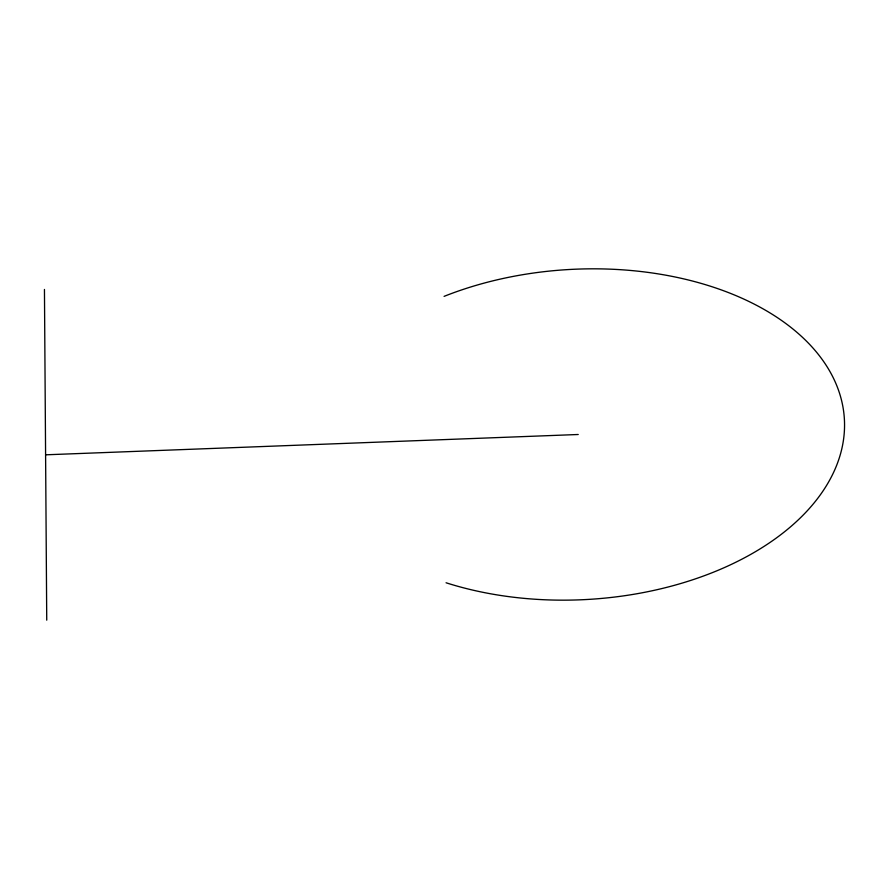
<?xml version="1.0" encoding="UTF-8"?>
<svg xmlns="http://www.w3.org/2000/svg" width="889" height="889" viewBox="0 0 889 889"><rect width="100%" height="100%" fill="white"/><g stroke="black" fill="none" stroke-linecap="round" stroke-linejoin="round"><path stroke-width="1.33" d="M45.595 454.812L578.228 434.499M44.45 289.458L46.739 620.166M444.078 296.37A266.589 165.232 -3.3 0 1 844.55 424.342A266.589 165.232 -3.3 0 1 446.067 582.773"/></g></svg>
